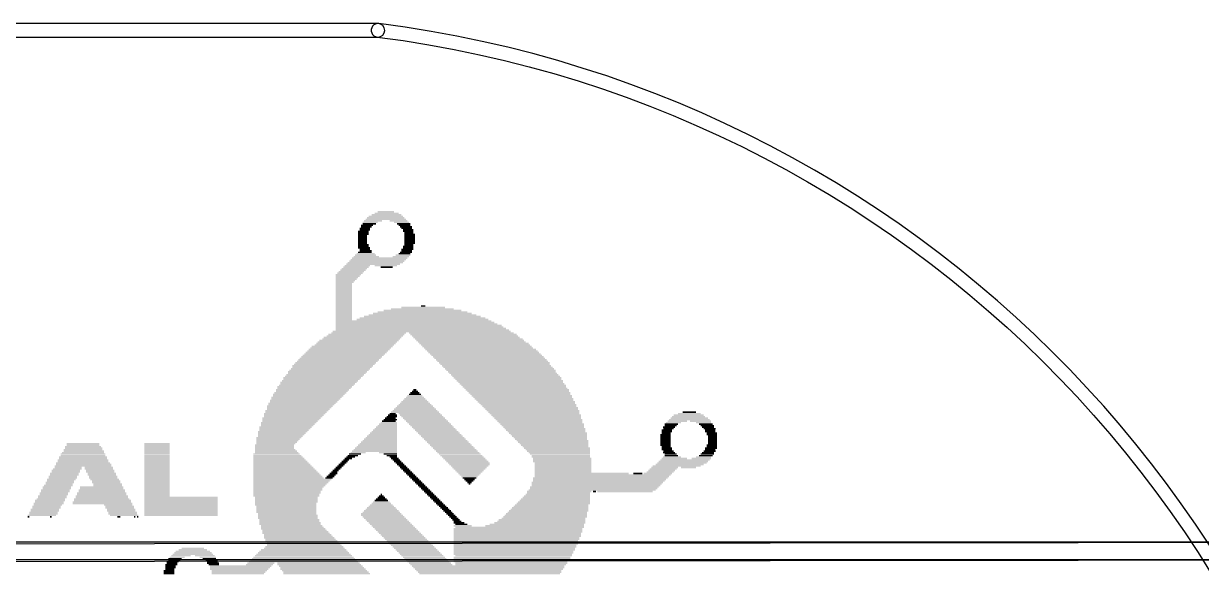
# Model space of a CAD drawing. Extents: x -21 to 88, y -12 to 76.
# Drawn here: x 59.37 to 76.74, y 32.88 to 41 of the extents above; entities that cross this region are included whole.
import ezdxf

# ---------------------------------------------------------------- set-up
doc = ezdxf.new("R2010")
doc.units = 0
for name, color, linetype in [('1', 22, 'CONTINUOUS'), ('16', 175, 'CONTINUOUS'), ('20', 7, 'CONTINUOUS'), ('21', 253, 'CONTINUOUS')]:
    doc.layers.add(name, color=color, linetype=linetype)

# ---------------------------------------------------------------- blocks, each defined once
blk = doc.blocks.new('RECT')
blk.add_solid([(-0.5, -0.5), (0.5, -0.5), (-0.5, 0.5), (0.5, 0.5)])

msp = doc.modelspace()

# ---------------------------------------------------------------- linework, layer by layer
at = {"layer": '1'}
msp.add_lwpolyline([(84, 33.352), (57.625, 33.352, 1), (57.625, 33.098), (84, 33.098, 1)], format="xyb", close=True, dxfattribs=at)
at = {"layer": '16'}
msp.add_lwpolyline([(-6.7999, 32.998), (84.0001, 33.098, 1), (83.9999, 33.352), (-6.8001, 33.252, 1)], format="xyb", close=True, dxfattribs=at)
at = {"layer": '20'}
for points in [[(64.6, 41), (23.9, 41, 1), (23.9, 40.8), (64.6, 40.8, 1)], [(79.4001, 24.7951, 1), (79.5999, 24.8049, 0.364), (64.6126, 40.9992, 1), (64.5874, 40.8008, -0.364)]]:
    msp.add_lwpolyline(points, format="xyb", close=True, dxfattribs=at)

# ---------------------------------------------------------------- block references
at = {"layer": '21'}
for p, xscale, yscale in [((64.726, 38.2008), 0.3528, 0.022), ((64.7149, 38.2228), 0.2425, 0.022), ((64.4834, 38.0685), 0.2205, 0.022), ((64.4724, 38.0464), 0.1984, 0.022), ((64.5275, 38.0905), 0.2646, 0.0221), ((64.7149, 38.1126), 0.5953, 0.022), ((64.7149, 38.1346), 0.5512, 0.022), ((64.7149, 38.1567), 0.5071, 0.022), ((64.726, 38.1787), 0.4409, 0.022), ((64.9023, 38.0905), 0.2646, 0.0221), ((64.9464, 38.0685), 0.2205, 0.022), ((64.9795, 38.0464), 0.1984, 0.022), ((64.3842, 37.9362), 0.1543, 0.022), ((64.3842, 37.9142), 0.1543, 0.022), ((64.3842, 37.8921), 0.1543, 0.022), ((64.3732, 37.8701), 0.1323, 0.0221), ((64.4063, 37.9803), 0.1543, 0.022), ((64.4063, 37.9583), 0.1543, 0.022), ((64.4393, 38.0244), 0.1764, 0.022), ((64.4283, 38.0023), 0.1543, 0.022), ((64.9905, 38.0244), 0.1764, 0.022), ((65.0126, 38.0023), 0.1764, 0.022), ((65.0236, 37.9803), 0.1543, 0.022), ((65.0456, 37.9583), 0.1543, 0.022), ((65.0456, 37.9362), 0.1543, 0.022), ((65.0677, 37.8921), 0.1543, 0.022), ((65.0677, 37.8701), 0.1543, 0.0221), ((65.0567, 37.9142), 0.1323, 0.022), ((64.3952, 37.6937), 0.1764, 0.022), ((64.3732, 37.848), 0.1323, 0.022), ((64.3732, 37.826), 0.1323, 0.022), ((64.3732, 37.8039), 0.1323, 0.022), ((64.3732, 37.7819), 0.1323, 0.022), ((64.3732, 37.7598), 0.1323, 0.022), ((64.3842, 37.7378), 0.1543, 0.022), ((64.3842, 37.7157), 0.1543, 0.022), ((65.0456, 37.7157), 0.1543, 0.022), ((65.0456, 37.6937), 0.1543, 0.022), ((65.0677, 37.848), 0.1543, 0.022), ((65.0677, 37.826), 0.1543, 0.022), ((65.0677, 37.8039), 0.1543, 0.022), ((65.0677, 37.7819), 0.1543, 0.022), ((65.0677, 37.7598), 0.1543, 0.022), ((65.0567, 37.7378), 0.1323, 0.022), ((64.6047, 37.5173), 0.8157, 0.022), ((64.6267, 37.5394), 0.8157, 0.022), ((64.4283, 37.5614), 0.3748, 0.022), ((64.4173, 37.5834), 0.3087, 0.022), ((64.4173, 37.6055), 0.2646, 0.022), ((64.4063, 37.6275), 0.1984, 0.022), ((64.4063, 37.6716), 0.1543, 0.022), ((64.4173, 37.6496), 0.1764, 0.0221), ((64.9354, 37.5614), 0.2425, 0.022), ((64.9685, 37.5834), 0.2205, 0.022), ((64.9905, 37.6055), 0.1764, 0.022), ((65.0126, 37.6275), 0.1764, 0.022), ((65.0346, 37.6716), 0.1764, 0.022), ((65.0236, 37.6496), 0.1543, 0.0221), ((64.2078, 37.3409), 0.3748, 0.022), ((64.2299, 37.363), 0.3748, 0.022), ((64.2519, 37.385), 0.3748, 0.022), ((64.274, 37.4071), 0.3748, 0.022), ((64.296, 37.4291), 0.3748, 0.022), ((64.5275, 37.4512), 0.7937, 0.0221), ((64.5606, 37.4732), 0.8157, 0.022), ((64.5827, 37.4953), 0.8157, 0.022), ((64.7149, 37.4291), 0.3307, 0.022), ((64.726, 37.4071), 0.1764, 0.022), ((64.1527, 37.2748), 0.3528, 0.022), ((64.1086, 37.1866), 0.2646, 0.022), ((64.0976, 37.1646), 0.2425, 0.022), ((64.1638, 37.2968), 0.3748, 0.022), ((64.1417, 37.2527), 0.3307, 0.022), ((64.1307, 37.2307), 0.3087, 0.0221), ((64.1197, 37.2086), 0.2866, 0.022), ((64.1858, 37.3189), 0.3748, 0.022), ((64.0976, 37.1425), 0.2425, 0.022), ((64.0976, 37.1205), 0.2425, 0.022), ((64.0976, 37.0984), 0.2425, 0.022), ((64.0976, 37.0764), 0.2425, 0.022), ((64.0976, 37.0543), 0.2425, 0.022), ((64.0976, 37.0323), 0.2425, 0.0221), ((64.0976, 37.0102), 0.2425, 0.022), ((64.0976, 36.9882), 0.2425, 0.022), ((64.0976, 36.9661), 0.2425, 0.022), ((64.0976, 36.9441), 0.2425, 0.022), ((64.0976, 36.922), 0.2425, 0.022), ((64.0976, 36.9), 0.2425, 0.022), ((64.0976, 36.8779), 0.2425, 0.022), ((64.0976, 36.8559), 0.2425, 0.022), ((64.0976, 36.8338), 0.2425, 0.022), ((64.0976, 36.8118), 0.2425, 0.0221), ((65.2661, 36.8118), 0.6394, 0.0221), ((65.2661, 36.8338), 0.0661, 0.022), ((64.0976, 36.7898), 0.2425, 0.022), ((64.0976, 36.7677), 0.2425, 0.022), ((64.0976, 36.7457), 0.2425, 0.022), ((64.0976, 36.7236), 0.2425, 0.022), ((64.0976, 36.7016), 0.2425, 0.022), ((64.0976, 36.6795), 0.2425, 0.022), ((64.0976, 36.6575), 0.2425, 0.022), ((64.0976, 36.6354), 0.2425, 0.022), ((65.2551, 36.6354), 1.9402, 0.022), ((65.2551, 36.6575), 1.852, 0.022), ((65.2551, 36.6795), 1.7197, 0.022), ((65.2551, 36.7016), 1.5874, 0.022), ((65.2551, 36.7236), 1.4551, 0.022), ((65.2551, 36.7457), 1.3228, 0.022), ((65.2551, 36.7677), 1.1465, 0.022), ((65.2551, 36.7898), 0.926, 0.022), ((65.1228, 36.6134), 2.2929, 0.022), ((65.1669, 36.5693), 2.3811, 0.022), ((65.211, 36.5252), 2.4693, 0.022), ((65.233, 36.5031), 2.5134, 0.022), ((65.2551, 36.4811), 2.5575, 0.022), ((65.1449, 36.5913), 2.337, 0.0221), ((65.2, 36.5472), 2.4472, 0.022), ((64.296, 36.3047), 1.1685, 0.022), ((64.3181, 36.3268), 1.1685, 0.022), ((64.3512, 36.3488), 1.1464, 0.022), ((64.3732, 36.3709), 1.1464, 0.022), ((64.4063, 36.3929), 1.1244, 0.0221), ((64.4283, 36.415), 1.1244, 0.022), ((64.4614, 36.437), 1.1024, 0.022), ((65.2441, 36.459), 2.6236, 0.022), ((65.8283, 36.437), 1.5433, 0.022), ((65.8614, 36.415), 1.5654, 0.022), ((65.8834, 36.3929), 1.5654, 0.0221), ((65.9055, 36.3709), 1.5654, 0.022), ((65.9386, 36.3488), 1.5874, 0.022), ((65.9606, 36.3268), 1.5874, 0.022), ((65.9826, 36.3047), 1.5874, 0.022), ((64.1086, 36.1283), 1.1905, 0.022), ((64.1307, 36.1504), 1.1905, 0.022), ((64.1527, 36.1724), 1.1905, 0.0221), ((64.1748, 36.1945), 1.1905, 0.022), ((64.1968, 36.2165), 1.1905, 0.022), ((64.2189, 36.2386), 1.1905, 0.022), ((64.2519, 36.2606), 1.1685, 0.022), ((64.274, 36.2827), 1.1685, 0.022), ((66.0157, 36.2827), 1.6094, 0.022), ((66.0378, 36.2606), 1.6094, 0.022), ((66.0598, 36.2386), 1.6094, 0.022), ((66.0819, 36.2165), 1.6094, 0.022), ((66.1149, 36.1945), 1.6315, 0.022), ((66.137, 36.1724), 1.6315, 0.0221), ((66.159, 36.1504), 1.6315, 0.022), ((66.1811, 36.1283), 1.6315, 0.022), ((63.9323, 35.952), 1.1905, 0.022), ((63.9543, 35.974), 1.1905, 0.0221), ((63.9764, 35.9961), 1.1905, 0.022), ((63.9984, 36.0181), 1.1905, 0.022), ((64.0204, 36.0401), 1.1905, 0.022), ((64.0425, 36.0622), 1.1905, 0.022), ((64.0645, 36.0842), 1.1905, 0.022), ((64.0866, 36.1063), 1.1905, 0.022), ((66.2031, 36.1063), 1.6315, 0.022), ((66.2252, 36.0842), 1.6315, 0.022), ((66.2472, 36.0622), 1.6315, 0.022), ((66.2693, 36.0401), 1.6315, 0.022), ((66.2913, 36.0181), 1.6315, 0.022), ((66.3134, 35.9961), 1.6315, 0.022), ((66.3244, 35.974), 1.6094, 0.0221), ((66.3464, 35.952), 1.6094, 0.022), ((63.7779, 35.7756), 1.1465, 0.022), ((63.8, 35.7976), 1.1465, 0.022), ((63.822, 35.8197), 1.1465, 0.022), ((63.8441, 35.8417), 1.1465, 0.022), ((63.8551, 35.8638), 1.1685, 0.022), ((63.8771, 35.8858), 1.1685, 0.022), ((63.8992, 35.9079), 1.1685, 0.022), ((63.9212, 35.9299), 1.1685, 0.022), ((66.3685, 35.9299), 1.6094, 0.022), ((66.3905, 35.9079), 1.6094, 0.022), ((66.4126, 35.8858), 1.6094, 0.022), ((66.4236, 35.8638), 1.5874, 0.022), ((66.4456, 35.8417), 1.5874, 0.022), ((66.4677, 35.8197), 1.5874, 0.022), ((66.4897, 35.7976), 1.5874, 0.022), ((66.5118, 35.7756), 1.5874, 0.022), ((63.6346, 35.5992), 1.0803, 0.022), ((63.6677, 35.6433), 1.1024, 0.022), ((63.6567, 35.6213), 1.0803, 0.022), ((63.6897, 35.6653), 1.1024, 0.022), ((63.7228, 35.7094), 1.1244, 0.022), ((63.7118, 35.6874), 1.1024, 0.022), ((63.7449, 35.7315), 1.1244, 0.022), ((63.7669, 35.7535), 1.1244, 0.0221), ((65.1449, 35.5992), 0.0441, 0.022), ((66.5228, 35.7535), 1.5654, 0.0221), ((66.5448, 35.7315), 1.5654, 0.022), ((66.5559, 35.7094), 1.5433, 0.022), ((66.5779, 35.6874), 1.5433, 0.022), ((66.6, 35.6653), 1.5433, 0.022), ((66.611, 35.6433), 1.5213, 0.022), ((66.633, 35.6213), 1.5213, 0.022), ((66.6551, 35.5992), 1.5213, 0.022), ((63.5134, 35.4449), 1.0142, 0.022), ((63.5023, 35.4228), 0.9921, 0.022), ((63.5464, 35.489), 1.0362, 0.022), ((63.5354, 35.4669), 1.0142, 0.022), ((63.5795, 35.5331), 1.0583, 0.0221), ((63.5685, 35.511), 1.0362, 0.022), ((63.6016, 35.5551), 1.0583, 0.022), ((63.6236, 35.5772), 1.0583, 0.022), ((65.1449, 35.4228), 0.3969, 0.022), ((65.1449, 35.4449), 0.3528, 0.022), ((65.1449, 35.4669), 0.3087, 0.022), ((65.1449, 35.489), 0.2646, 0.022), ((65.1449, 35.511), 0.2205, 0.022), ((65.1449, 35.5331), 0.1764, 0.0221), ((65.1449, 35.5551), 0.1323, 0.022), ((65.1449, 35.5772), 0.0882, 0.022), ((66.6661, 35.5772), 1.4992, 0.022), ((66.6882, 35.5551), 1.4992, 0.022), ((66.6992, 35.5331), 1.4772, 0.0221), ((66.7212, 35.511), 1.4772, 0.022), ((66.7323, 35.489), 1.4551, 0.022), ((66.7543, 35.4669), 1.4551, 0.022), ((66.7653, 35.4449), 1.4331, 0.022), ((66.7874, 35.4228), 1.4331, 0.022), ((63.3701, 35.2464), 0.9039, 0.022), ((63.4031, 35.2905), 0.926, 0.022), ((63.3921, 35.2685), 0.9039, 0.022), ((63.4472, 35.3567), 0.9701, 0.022), ((63.4362, 35.3346), 0.948, 0.0221), ((63.4252, 35.3126), 0.926, 0.022), ((63.4693, 35.3787), 0.9701, 0.022), ((63.4803, 35.4008), 0.9921, 0.022), ((64.8141, 35.2464), 0.0882, 0.022), ((65.1449, 35.2685), 0.7055, 0.022), ((65.1449, 35.2905), 0.6614, 0.022), ((65.1449, 35.3126), 0.6173, 0.022), ((65.1449, 35.3346), 0.5732, 0.0221), ((65.1449, 35.3567), 0.5291, 0.022), ((65.211, 35.2464), 0.6173, 0.022), ((65.1449, 35.3787), 0.485, 0.022), ((65.1449, 35.4008), 0.4409, 0.022), ((66.7984, 35.4008), 1.411, 0.022), ((66.8204, 35.3787), 1.411, 0.022), ((66.8315, 35.3567), 1.389, 0.022), ((66.8535, 35.3346), 1.389, 0.0221), ((66.8645, 35.3126), 1.3669, 0.022), ((66.8866, 35.2905), 1.3669, 0.022), ((66.8976, 35.2685), 1.3449, 0.022), ((66.9086, 35.2464), 1.3228, 0.022), ((69.1905, 35.2464), 0.3307, 0.022), ((69.1905, 35.2685), 0.1984, 0.022), ((63.2819, 35.1142), 0.8157, 0.0221), ((63.2708, 35.0921), 0.7937, 0.022), ((63.3149, 35.1583), 0.8378, 0.022), ((63.3039, 35.1362), 0.8157, 0.022), ((63.326, 35.1803), 0.8598, 0.022), ((63.359, 35.2244), 0.8819, 0.022), ((63.348, 35.2024), 0.8598, 0.022), ((64.748, 35.0921), 0.2646, 0.022), ((64.759, 35.1142), 0.2425, 0.0221), ((64.759, 35.1362), 0.1984, 0.022), ((64.7811, 35.1583), 0.1984, 0.022), ((64.7811, 35.1803), 0.1543, 0.022), ((64.8031, 35.2024), 0.1543, 0.022), ((64.8141, 35.2244), 0.1323, 0.022), ((65.233, 35.2244), 0.6173, 0.022), ((65.2551, 35.2024), 0.6173, 0.022), ((65.2771, 35.1803), 0.6173, 0.022), ((65.2992, 35.1583), 0.6173, 0.022), ((65.3212, 35.1362), 0.6173, 0.022), ((65.3433, 35.1142), 0.6173, 0.0221), ((65.3653, 35.0921), 0.6173, 0.022), ((66.9307, 35.2244), 1.3228, 0.022), ((66.9417, 35.2024), 1.3008, 0.022), ((66.9527, 35.1803), 1.2787, 0.022), ((66.9748, 35.1583), 1.2787, 0.022), ((66.9858, 35.1362), 1.2567, 0.022), ((66.9968, 35.1142), 1.2346, 0.0221), ((67.0189, 35.0921), 1.2346, 0.022), ((68.926, 35.0921), 0.1984, 0.022), ((68.959, 35.1142), 0.2205, 0.0221), ((69.0141, 35.1362), 0.2866, 0.022), ((69.1905, 35.1583), 0.5953, 0.022), ((69.1905, 35.1803), 0.5512, 0.022), ((69.1795, 35.2024), 0.485, 0.022), ((69.1795, 35.2244), 0.4409, 0.022), ((69.3559, 35.1362), 0.3087, 0.022), ((69.4, 35.1142), 0.2205, 0.0221), ((69.433, 35.0921), 0.1984, 0.022), ((63.1937, 34.9819), 0.7276, 0.022), ((63.1827, 34.9598), 0.7055, 0.022), ((63.1716, 34.9378), 0.6835, 0.022), ((63.1606, 34.9157), 0.6614, 0.022), ((63.2267, 35.026), 0.7496, 0.022), ((63.2157, 35.0039), 0.7276, 0.022), ((63.2378, 35.048), 0.7717, 0.022), ((63.2598, 35.0701), 0.7717, 0.022), ((64.6598, 34.9157), 0.4409, 0.022), ((64.6708, 34.9378), 0.4189, 0.022), ((64.6819, 34.9598), 0.3969, 0.022), ((64.6929, 34.9819), 0.3748, 0.022), ((64.7039, 35.0039), 0.3528, 0.022), ((64.7149, 35.026), 0.3307, 0.022), ((64.726, 35.048), 0.3087, 0.022), ((64.737, 35.0701), 0.2866, 0.022), ((65.3874, 35.0701), 0.6173, 0.022), ((65.4094, 35.048), 0.6173, 0.022), ((65.4315, 35.026), 0.6173, 0.022), ((65.4535, 35.0039), 0.6173, 0.022), ((65.4756, 34.9819), 0.6173, 0.022), ((65.4976, 34.9598), 0.6173, 0.022), ((65.5197, 34.9378), 0.6173, 0.022), ((65.5417, 34.9157), 0.6173, 0.022), ((67.0299, 35.0701), 1.2126, 0.022), ((67.0409, 35.048), 1.1905, 0.022), ((67.063, 35.026), 1.1905, 0.022), ((67.074, 35.0039), 1.1685, 0.022), ((67.085, 34.9819), 1.1464, 0.022), ((67.1071, 34.9598), 1.1464, 0.022), ((67.1181, 34.9378), 1.1244, 0.022), ((67.1291, 34.9157), 1.1024, 0.022), ((68.8378, 34.9378), 0.1543, 0.022), ((68.8378, 34.9157), 0.1543, 0.022), ((68.8598, 35.0039), 0.1543, 0.022), ((68.8598, 34.9819), 0.1543, 0.022), ((68.8488, 34.9598), 0.1323, 0.022), ((68.8929, 35.048), 0.1764, 0.022), ((68.8819, 35.026), 0.1543, 0.022), ((68.9149, 35.0701), 0.1764, 0.022), ((69.4551, 35.0701), 0.1984, 0.022), ((69.4661, 35.048), 0.1764, 0.022), ((69.4882, 35.026), 0.1764, 0.022), ((69.4992, 35.0039), 0.1543, 0.022), ((69.4992, 34.9819), 0.1543, 0.022), ((69.5212, 34.9598), 0.1543, 0.022), ((69.5212, 34.9378), 0.1543, 0.022), ((69.5322, 34.9157), 0.1323, 0.022), ((60.2504, 34.7614), 0.5291, 0.022), ((60.2614, 34.7394), 0.5512, 0.022), ((60.2504, 34.8055), 0.485, 0.022), ((60.2504, 34.7835), 0.485, 0.022), ((61.3417, 34.8055), 0.3748, 0.022), ((61.3417, 34.7835), 0.3748, 0.022), ((61.3417, 34.7614), 0.3748, 0.022), ((61.3417, 34.7394), 0.3748, 0.022), ((63.0724, 34.7835), 0.5732, 0.022), ((63.0724, 34.7614), 0.5732, 0.022), ((63.0724, 34.7394), 0.5732, 0.022), ((63.1275, 34.8716), 0.6394, 0.022), ((63.1386, 34.8937), 0.6614, 0.0221), ((63.1165, 34.8496), 0.6173, 0.022), ((63.1055, 34.8276), 0.5953, 0.022), ((63.0945, 34.8055), 0.5732, 0.022), ((64.5716, 34.7394), 0.6173, 0.022), ((64.5827, 34.7614), 0.5953, 0.022), ((64.5937, 34.7835), 0.5732, 0.022), ((64.6047, 34.8055), 0.5512, 0.022), ((64.6157, 34.8276), 0.5291, 0.022), ((64.6267, 34.8496), 0.5071, 0.022), ((64.6378, 34.8716), 0.485, 0.022), ((64.6488, 34.8937), 0.463, 0.0221), ((65.5637, 34.8937), 0.6173, 0.0221), ((65.5858, 34.8716), 0.6173, 0.022), ((65.6078, 34.8496), 0.6173, 0.022), ((65.6299, 34.8276), 0.6173, 0.022), ((65.6519, 34.8055), 0.6173, 0.022), ((65.674, 34.7835), 0.6173, 0.022), ((65.696, 34.7614), 0.6173, 0.022), ((65.7181, 34.7394), 0.6173, 0.022), ((67.1401, 34.8937), 1.0803, 0.0221), ((67.1511, 34.8716), 1.0583, 0.022), ((67.1732, 34.8496), 1.0583, 0.022), ((67.1842, 34.8276), 1.0362, 0.022), ((67.1952, 34.8055), 1.0142, 0.022), ((67.2063, 34.7835), 0.9921, 0.022), ((67.2173, 34.7614), 0.9701, 0.022), ((67.2393, 34.7394), 0.9701, 0.022), ((68.8378, 34.8937), 0.1543, 0.0221), ((68.8378, 34.8716), 0.1543, 0.022), ((68.8378, 34.8496), 0.1543, 0.022), ((68.8378, 34.8276), 0.1543, 0.022), ((68.8378, 34.8055), 0.1543, 0.022), ((68.8378, 34.7835), 0.1543, 0.022), ((68.8488, 34.7614), 0.1323, 0.022), ((68.8598, 34.7394), 0.1543, 0.022), ((69.5102, 34.7394), 0.1764, 0.022), ((69.5212, 34.7835), 0.1543, 0.022), ((69.5212, 34.7614), 0.1543, 0.022), ((69.5322, 34.8937), 0.1323, 0.0221), ((69.5322, 34.8716), 0.1323, 0.022), ((69.5322, 34.8496), 0.1323, 0.022), ((69.5322, 34.8276), 0.1323, 0.022), ((69.5322, 34.8055), 0.1323, 0.022), ((60.2504, 34.563), 0.7496, 0.022), ((60.2504, 34.6071), 0.7055, 0.022), ((60.2504, 34.585), 0.7055, 0.022), ((60.2504, 34.6512), 0.6614, 0.022), ((60.2504, 34.6291), 0.6614, 0.022), ((60.2504, 34.6732), 0.6173, 0.022), ((60.2504, 34.7173), 0.5732, 0.022), ((60.2614, 34.6953), 0.5953, 0.0221), ((61.3417, 34.7173), 0.3748, 0.022), ((61.3417, 34.6953), 0.3748, 0.0221), ((61.3417, 34.6732), 0.3748, 0.022), ((61.3417, 34.6512), 0.3748, 0.022), ((61.3417, 34.6291), 0.3748, 0.022), ((61.3417, 34.6071), 0.3748, 0.022), ((61.3417, 34.585), 0.3748, 0.022), ((61.3417, 34.563), 0.3748, 0.022), ((63.1275, 34.6071), 0.7276, 0.022), ((63.1055, 34.6512), 0.6835, 0.022), ((63.1165, 34.6291), 0.7055, 0.022), ((63.1386, 34.585), 0.7496, 0.022), ((63.1496, 34.563), 0.7717, 0.022), ((63.0834, 34.7173), 0.5953, 0.022), ((63.0945, 34.6953), 0.6173, 0.0221), ((63.1055, 34.6732), 0.6394, 0.022), ((64.1307, 34.563), 0.0882, 0.022), ((64.1638, 34.585), 0.1102, 0.022), ((64.1968, 34.6071), 0.1323, 0.022), ((64.2299, 34.6291), 0.1543, 0.022), ((64.263, 34.6512), 0.1764, 0.022), ((64.3071, 34.6732), 0.2205, 0.022), ((64.5496, 34.6953), 0.6614, 0.0221), ((64.5606, 34.7173), 0.6394, 0.022), ((64.748, 34.6732), 0.2646, 0.022), ((64.7811, 34.6512), 0.1984, 0.022), ((64.8031, 34.6291), 0.1543, 0.022), ((64.8252, 34.6071), 0.1102, 0.022), ((64.8472, 34.585), 0.1102, 0.022), ((64.8693, 34.563), 0.1102, 0.022), ((65.7401, 34.7173), 0.6173, 0.022), ((65.7622, 34.6953), 0.6173, 0.0221), ((65.7842, 34.6732), 0.6173, 0.022), ((65.8063, 34.6512), 0.6173, 0.022), ((65.8283, 34.6291), 0.6173, 0.022), ((65.8504, 34.6071), 0.6173, 0.022), ((65.8724, 34.585), 0.6173, 0.022), ((65.8945, 34.563), 0.6173, 0.022), ((67.2504, 34.7173), 0.948, 0.022), ((67.2614, 34.6953), 0.926, 0.0221), ((67.2724, 34.6732), 0.9039, 0.022), ((67.2834, 34.6512), 0.8819, 0.022), ((67.2945, 34.6291), 0.8598, 0.022), ((67.2945, 34.6071), 0.8598, 0.022), ((67.3165, 34.585), 0.8598, 0.022), ((67.3165, 34.563), 0.8598, 0.022), ((69.1244, 34.563), 0.7276, 0.022), ((68.97, 34.585), 0.3748, 0.022), ((68.8598, 34.7173), 0.1543, 0.022), ((68.8819, 34.6953), 0.1543, 0.0221), ((68.8929, 34.6732), 0.1764, 0.022), ((68.937, 34.6071), 0.2646, 0.022), ((68.9149, 34.6512), 0.1764, 0.022), ((68.926, 34.6291), 0.1984, 0.022), ((69.3669, 34.585), 0.2866, 0.022), ((69.4, 34.6071), 0.2205, 0.022), ((69.433, 34.6291), 0.1984, 0.022), ((69.4551, 34.6512), 0.1984, 0.022), ((69.4661, 34.6732), 0.1764, 0.022), ((69.4882, 34.6953), 0.1764, 0.0221), ((69.4992, 34.7173), 0.1543, 0.022), ((59.9968, 34.4087), 0.4189, 0.022), ((59.9968, 34.3866), 0.4189, 0.022), ((60.0189, 34.4307), 0.4189, 0.022), ((60.0299, 34.4527), 0.3969, 0.022), ((60.2504, 34.4748), 0.8378, 0.0221), ((60.2504, 34.5189), 0.7937, 0.022), ((60.2614, 34.4968), 0.8157, 0.022), ((60.2504, 34.5409), 0.7496, 0.022), ((60.4819, 34.4527), 0.4189, 0.022), ((60.4819, 34.4307), 0.4189, 0.022), ((60.5039, 34.4087), 0.4189, 0.022), ((60.5039, 34.3866), 0.4189, 0.022), ((61.3417, 34.5409), 0.3748, 0.022), ((61.3417, 34.5189), 0.3748, 0.022), ((61.3417, 34.4968), 0.3748, 0.022), ((61.3417, 34.4748), 0.3748, 0.0221), ((61.3417, 34.4527), 0.3748, 0.022), ((61.3417, 34.4307), 0.3748, 0.022), ((61.3417, 34.4087), 0.3748, 0.022), ((61.3417, 34.3866), 0.3748, 0.022), ((63.1716, 34.5189), 0.8157, 0.022), ((63.2267, 34.4087), 0.926, 0.022), ((63.1606, 34.5409), 0.7937, 0.022), ((63.1827, 34.4968), 0.8378, 0.022), ((63.1937, 34.4748), 0.8598, 0.0221), ((63.2047, 34.4527), 0.8819, 0.022), ((63.2157, 34.4307), 0.9039, 0.022), ((63.2378, 34.3866), 0.948, 0.022), ((63.9543, 34.3866), 0.0882, 0.022), ((63.9764, 34.4087), 0.0882, 0.022), ((63.9984, 34.4307), 0.0882, 0.022), ((64.0204, 34.4527), 0.0882, 0.022), ((64.0425, 34.4748), 0.0882, 0.0221), ((64.0645, 34.4968), 0.0882, 0.022), ((64.0866, 34.5189), 0.0882, 0.022), ((64.1086, 34.5409), 0.0882, 0.022), ((64.8913, 34.5409), 0.1102, 0.022), ((64.9134, 34.5189), 0.1102, 0.022), ((64.9354, 34.4968), 0.1102, 0.022), ((64.9575, 34.4748), 0.1102, 0.0221), ((64.9795, 34.4527), 0.1102, 0.022), ((65.0015, 34.4307), 0.1102, 0.022), ((65.0236, 34.4087), 0.1102, 0.022), ((65.0456, 34.3866), 0.1102, 0.022), ((65.9165, 34.5409), 0.6173, 0.022), ((65.9386, 34.5189), 0.6173, 0.022), ((65.9496, 34.4968), 0.5953, 0.022), ((65.9496, 34.4748), 0.5512, 0.0221), ((65.9496, 34.4527), 0.5071, 0.022), ((65.9496, 34.4307), 0.463, 0.022), ((65.9496, 34.4087), 0.4189, 0.022), ((65.9496, 34.3866), 0.3748, 0.022), ((67.3165, 34.5409), 0.8598, 0.022), ((67.3275, 34.5189), 0.8378, 0.022), ((67.3275, 34.4968), 0.8378, 0.022), ((67.3275, 34.4748), 0.8378, 0.0221), ((67.3275, 34.4527), 0.8378, 0.022), ((67.3275, 34.4307), 0.8378, 0.022), ((67.3275, 34.4087), 0.8378, 0.022), ((67.3275, 34.3866), 0.8378, 0.022), ((68.7606, 34.3866), 0.3969, 0.022), ((68.7826, 34.4087), 0.3968, 0.022), ((68.8047, 34.4307), 0.3968, 0.022), ((68.8267, 34.4527), 0.3969, 0.022), ((69.0031, 34.4748), 0.7055, 0.0221), ((69.0472, 34.4968), 0.7055, 0.022), ((69.0803, 34.5189), 0.7276, 0.022), ((69.1023, 34.5409), 0.7276, 0.022), ((69.1795, 34.4527), 0.2205, 0.022), ((59.9086, 34.2323), 0.4189, 0.022), ((59.8976, 34.2102), 0.3968, 0.022), ((59.9197, 34.2543), 0.3969, 0.022), ((59.9307, 34.2764), 0.4189, 0.0221), ((59.9527, 34.3205), 0.4189, 0.022), ((59.9527, 34.2984), 0.4189, 0.022), ((59.9748, 34.3646), 0.4189, 0.022), ((59.9748, 34.3425), 0.4189, 0.022), ((60.526, 34.3646), 0.4189, 0.022), ((60.526, 34.3425), 0.4189, 0.022), ((60.548, 34.3205), 0.4189, 0.022), ((60.548, 34.2984), 0.4189, 0.022), ((60.5701, 34.2764), 0.4189, 0.0221), ((60.5921, 34.2543), 0.4189, 0.022), ((60.5921, 34.2323), 0.4189, 0.022), ((60.6142, 34.2102), 0.4189, 0.022), ((61.3417, 34.3646), 0.3748, 0.022), ((61.3417, 34.3425), 0.3748, 0.022), ((61.3417, 34.3205), 0.3748, 0.022), ((61.3417, 34.2984), 0.3748, 0.022), ((61.3417, 34.2764), 0.3748, 0.0221), ((61.3417, 34.2543), 0.3748, 0.022), ((61.3417, 34.2323), 0.3748, 0.022), ((61.3417, 34.2102), 0.3748, 0.022), ((63.2708, 34.3205), 1.0142, 0.022), ((63.3149, 34.2323), 1.1024, 0.022), ((63.2488, 34.3646), 0.9701, 0.022), ((63.2598, 34.3425), 0.9921, 0.022), ((63.2819, 34.2984), 1.0362, 0.022), ((63.337, 34.2764), 1.1464, 0.0221), ((63.326, 34.2543), 1.1244, 0.022), ((63.3039, 34.2102), 1.0803, 0.022), ((63.8771, 34.2984), 0.1102, 0.022), ((63.8992, 34.3205), 0.1102, 0.022), ((63.9212, 34.3425), 0.1102, 0.022), ((63.9433, 34.3646), 0.1102, 0.022), ((65.0677, 34.3646), 0.1102, 0.022), ((65.0897, 34.3425), 0.1102, 0.022), ((65.1118, 34.3205), 0.1102, 0.022), ((65.1338, 34.2984), 0.1102, 0.022), ((65.1559, 34.2764), 0.1102, 0.0221), ((65.1779, 34.2543), 0.1102, 0.022), ((65.2, 34.2323), 0.1102, 0.022), ((65.222, 34.2102), 0.1102, 0.022), ((65.9496, 34.3646), 0.3307, 0.022), ((65.9496, 34.3425), 0.2866, 0.022), ((65.9496, 34.3205), 0.2425, 0.022), ((65.9496, 34.2984), 0.1984, 0.022), ((65.9496, 34.2764), 0.1543, 0.0221), ((65.9496, 34.2543), 0.1102, 0.022), ((65.9496, 34.2323), 0.0661, 0.022), ((65.9496, 34.2102), 0.022, 0.022), ((67.8346, 34.2323), 1.9402, 0.022), ((67.8236, 34.2102), 1.9181, 0.022), ((67.8787, 34.2984), 1.9843, 0.022), ((67.8677, 34.2764), 1.9622, 0.0221), ((67.8567, 34.2543), 1.9402, 0.022), ((67.6031, 34.3646), 1.389, 0.022), ((67.9118, 34.3425), 2.0063, 0.022), ((67.9008, 34.3205), 1.9842, 0.022), ((68.4299, 34.3646), 0.1323, 0.022), ((68.7275, 34.3646), 0.4189, 0.022), ((59.7984, 34.0339), 0.4189, 0.022), ((59.8205, 34.0779), 0.4189, 0.022), ((59.8205, 34.0559), 0.4189, 0.0221), ((59.8425, 34.122), 0.4189, 0.022), ((59.8425, 34.1), 0.4189, 0.022), ((59.8645, 34.1661), 0.4189, 0.022), ((59.8645, 34.1441), 0.4189, 0.022), ((59.8866, 34.1882), 0.4189, 0.022), ((60.526, 34.0339), 0.7717, 0.022), ((60.526, 34.0779), 0.7276, 0.022), ((60.526, 34.0559), 0.7276, 0.0221), ((60.526, 34.122), 0.6835, 0.022), ((60.526, 34.1), 0.6835, 0.022), ((60.526, 34.1661), 0.6394, 0.022), ((60.526, 34.1441), 0.6394, 0.022), ((60.6142, 34.1882), 0.4189, 0.022), ((61.3417, 34.1882), 0.3748, 0.022), ((61.3417, 34.1661), 0.3748, 0.022), ((61.3417, 34.1441), 0.3748, 0.022), ((61.3417, 34.122), 0.3748, 0.022), ((61.3417, 34.1), 0.3748, 0.022), ((61.3417, 34.0779), 0.3748, 0.022), ((61.3417, 34.0559), 0.3748, 0.0221), ((61.3417, 34.0339), 0.3748, 0.022), ((63.2708, 34.1441), 1.0142, 0.022), ((63.2708, 34.122), 1.0142, 0.022), ((63.2929, 34.1882), 1.0583, 0.022), ((63.2819, 34.1661), 1.0362, 0.022), ((63.2598, 34.1), 0.9921, 0.022), ((63.2598, 34.0779), 0.9921, 0.022), ((63.2488, 34.0559), 0.9701, 0.0221), ((63.2488, 34.0339), 0.9701, 0.022), ((64.6488, 34.0339), 0.0661, 0.022), ((64.6488, 34.0559), 0.022, 0.0221), ((65.2441, 34.1882), 0.1102, 0.022), ((65.2661, 34.1661), 0.1102, 0.022), ((65.2882, 34.1441), 0.1102, 0.022), ((65.3102, 34.122), 0.1102, 0.022), ((65.3323, 34.1), 0.1102, 0.022), ((65.3543, 34.0779), 0.1102, 0.022), ((65.3764, 34.0559), 0.1102, 0.0221), ((65.3984, 34.0339), 0.1102, 0.022), ((67.2393, 34.0339), 0.9701, 0.022), ((67.2504, 34.0559), 0.948, 0.0221), ((67.2724, 34.1), 0.948, 0.022), ((67.2614, 34.0779), 0.926, 0.022), ((67.7574, 34.122), 1.874, 0.022), ((67.7905, 34.1661), 1.8961, 0.022), ((67.7795, 34.1441), 1.874, 0.022), ((67.8126, 34.1882), 1.8961, 0.022), ((67.7905, 34.1), 0.0441, 0.022), ((68.2425, 34.1), 0.8157, 0.022), ((59.7102, 33.8795), 0.4189, 0.022), ((59.7102, 33.8575), 0.4189, 0.022), ((59.7433, 33.9236), 0.4409, 0.022), ((59.7323, 33.9016), 0.4189, 0.022), ((59.7653, 33.9677), 0.4409, 0.022), ((59.7543, 33.9457), 0.4189, 0.022), ((59.7764, 33.9898), 0.4189, 0.022), ((59.7984, 34.0118), 0.4189, 0.022), ((60.537, 33.9236), 0.8819, 0.022), ((60.526, 33.9457), 0.8598, 0.022), ((60.526, 33.9898), 0.8157, 0.022), ((60.537, 33.9677), 0.8378, 0.022), ((60.526, 34.0118), 0.7717, 0.022), ((60.7685, 33.9016), 0.4189, 0.022), ((60.7905, 33.8795), 0.4189, 0.022), ((60.7905, 33.8575), 0.4189, 0.022), ((61.6945, 34.0118), 1.0803, 0.022), ((61.6945, 33.9898), 1.0803, 0.022), ((61.6945, 33.9677), 1.0803, 0.022), ((61.6945, 33.9457), 1.0803, 0.022), ((61.6945, 33.9236), 1.0803, 0.022), ((61.6945, 33.9016), 1.0803, 0.022), ((61.6945, 33.8795), 1.0803, 0.022), ((61.6945, 33.8575), 1.0803, 0.022), ((63.2488, 34.0118), 0.926, 0.022), ((63.2488, 33.9898), 0.926, 0.022), ((63.2488, 33.9677), 0.926, 0.022), ((63.2488, 33.9457), 0.926, 0.022), ((63.2378, 33.9236), 0.9039, 0.022), ((63.2378, 33.9016), 0.9039, 0.022), ((63.2488, 33.8795), 0.8819, 0.022), ((63.2488, 33.8575), 0.8819, 0.022), ((64.6488, 33.8575), 0.4189, 0.022), ((64.6488, 33.8795), 0.3748, 0.022), ((64.6488, 33.9016), 0.3307, 0.022), ((64.6488, 33.9236), 0.2866, 0.022), ((64.6488, 33.9457), 0.2425, 0.022), ((64.6488, 33.9677), 0.1984, 0.022), ((64.6488, 33.9898), 0.1543, 0.022), ((64.6488, 34.0118), 0.1102, 0.022), ((65.4204, 34.0118), 0.1102, 0.022), ((65.4425, 33.9898), 0.1102, 0.022), ((65.4645, 33.9677), 0.1102, 0.022), ((65.4866, 33.9457), 0.1102, 0.022), ((65.5086, 33.9236), 0.1102, 0.022), ((65.5307, 33.9016), 0.1102, 0.022), ((65.5527, 33.8795), 0.1102, 0.022), ((65.5748, 33.8575), 0.1102, 0.022), ((67.1401, 33.8575), 1.1244, 0.022), ((67.1511, 33.8795), 1.1024, 0.022), ((67.1622, 33.9016), 1.0803, 0.022), ((67.1842, 33.9236), 1.0803, 0.022), ((67.1952, 33.9457), 1.0583, 0.022), ((67.2063, 33.9677), 1.0362, 0.022), ((67.2173, 33.9898), 1.0142, 0.022), ((67.2283, 34.0118), 0.9921, 0.022), ((59.6441, 33.7472), 0.4189, 0.022), ((59.4457, 33.7252), 0.022, 0.022), ((59.6661, 33.7913), 0.4189, 0.022), ((59.6661, 33.7693), 0.4189, 0.022), ((59.6882, 33.8354), 0.4189, 0.0221), ((59.6882, 33.8134), 0.4189, 0.022), ((59.7764, 33.7252), 0.022, 0.022), ((60.8126, 33.8354), 0.4189, 0.0221), ((60.8126, 33.8134), 0.4189, 0.022), ((60.8346, 33.7913), 0.4189, 0.022), ((60.8346, 33.7693), 0.4189, 0.022), ((60.8567, 33.7472), 0.4189, 0.022), ((60.7795, 33.7252), 0.0441, 0.022), ((61.011, 33.7252), 0.022, 0.022), ((61.0551, 33.7252), 0.022, 0.022), ((61.6945, 33.8354), 1.0803, 0.0221), ((61.6945, 33.8134), 1.0803, 0.022), ((61.6945, 33.7913), 1.0803, 0.022), ((61.6945, 33.7693), 1.0803, 0.022), ((61.6945, 33.7472), 1.0803, 0.022), ((63.2488, 33.8354), 0.8819, 0.0221), ((63.2488, 33.8134), 0.8819, 0.022), ((63.2488, 33.7913), 0.8819, 0.022), ((63.2598, 33.7693), 0.8598, 0.022), ((63.2708, 33.7472), 0.8819, 0.022), ((63.2708, 33.7252), 0.8819, 0.022), ((63.2708, 33.7031), 0.8819, 0.022), ((64.6488, 33.7693), 0.5953, 0.022), ((64.6598, 33.7472), 0.6173, 0.022), ((64.6488, 33.7913), 0.5512, 0.022), ((64.6819, 33.7252), 0.6173, 0.022), ((64.6488, 33.8134), 0.5071, 0.022), ((64.7039, 33.7031), 0.6173, 0.022), ((64.6488, 33.8354), 0.463, 0.0221), ((65.5968, 33.8354), 0.1102, 0.0221), ((65.6189, 33.8134), 0.1102, 0.022), ((65.6409, 33.7913), 0.1102, 0.022), ((65.663, 33.7693), 0.1102, 0.022), ((65.685, 33.7472), 0.1102, 0.022), ((65.7071, 33.7252), 0.1102, 0.022), ((65.7291, 33.7031), 0.1102, 0.022), ((67.0409, 33.7031), 1.2346, 0.022), ((67.063, 33.7252), 1.2346, 0.022), ((67.074, 33.7472), 1.2126, 0.022), ((67.085, 33.7693), 1.1905, 0.022), ((67.096, 33.7913), 1.1685, 0.022), ((67.1181, 33.8134), 1.1685, 0.022), ((67.1291, 33.8354), 1.1464, 0.0221), ((63.2929, 33.6811), 0.8819, 0.022), ((63.2929, 33.6591), 0.8819, 0.022), ((63.3039, 33.637), 0.9039, 0.0221), ((63.3039, 33.615), 0.9039, 0.022), ((63.337, 33.5709), 0.926, 0.022), ((63.348, 33.5488), 0.948, 0.022), ((63.326, 33.5929), 0.9039, 0.022), ((63.3701, 33.5268), 0.948, 0.022), ((64.726, 33.6811), 0.6173, 0.022), ((64.748, 33.6591), 0.6173, 0.022), ((64.77, 33.637), 0.6173, 0.0221), ((64.7921, 33.615), 0.6173, 0.022), ((64.8141, 33.5929), 0.6173, 0.022), ((64.8362, 33.5709), 0.6173, 0.022), ((64.8582, 33.5488), 0.6173, 0.022), ((64.8803, 33.5268), 0.6173, 0.022), ((65.7512, 33.6811), 0.1102, 0.022), ((65.7952, 33.637), 0.1543, 0.0221), ((65.7732, 33.6591), 0.1102, 0.022), ((65.8504, 33.5929), 0.2646, 0.022), ((66.6661, 33.5488), 1.8961, 0.022), ((66.6661, 33.5268), 1.8961, 0.022), ((65.8283, 33.615), 0.1764, 0.022), ((66.6882, 33.5709), 1.8961, 0.022), ((66.9086, 33.5929), 1.4551, 0.022), ((66.9417, 33.615), 1.389, 0.022), ((66.9858, 33.637), 1.3449, 0.0221), ((67.0078, 33.6591), 1.3008, 0.022), ((67.0189, 33.6811), 1.2787, 0.022), ((63.3811, 33.5047), 0.9701, 0.022), ((63.3921, 33.4827), 0.9921, 0.022), ((63.4141, 33.4606), 0.9921, 0.022), ((63.4252, 33.4386), 1.0142, 0.022), ((63.4362, 33.4165), 1.0362, 0.0221), ((63.4582, 33.3945), 1.0362, 0.022), ((63.4693, 33.3724), 1.0583, 0.022), ((63.4913, 33.3504), 1.0583, 0.022), ((64.9023, 33.5047), 0.6173, 0.022), ((64.9244, 33.4827), 0.6173, 0.022), ((64.9464, 33.4606), 0.6173, 0.022), ((64.9685, 33.4386), 0.6173, 0.022), ((64.9905, 33.4165), 0.6173, 0.0221), ((65.0126, 33.3945), 0.6173, 0.022), ((65.0346, 33.3724), 0.6173, 0.022), ((65.0567, 33.3504), 0.6173, 0.022), ((66.633, 33.3724), 1.8299, 0.022), ((66.633, 33.3504), 1.8299, 0.022), ((66.6661, 33.5047), 1.8961, 0.022), ((66.6551, 33.4827), 1.874, 0.022), ((66.6551, 33.4606), 1.874, 0.022), ((66.6551, 33.4386), 1.874, 0.022), ((66.6441, 33.4165), 1.852, 0.0221), ((66.6441, 33.3945), 1.852, 0.022), ((61.8708, 33.174), 0.5953, 0.022), ((61.8708, 33.1961), 0.5512, 0.022), ((61.8708, 33.2181), 0.5071, 0.0221), ((61.8708, 33.2402), 0.4189, 0.022), ((61.8708, 33.2622), 0.3307, 0.022), ((63.5023, 33.174), 1.389, 0.022), ((63.5023, 33.1961), 1.3449, 0.022), ((63.5023, 33.2181), 1.3008, 0.0221), ((63.5023, 33.2402), 1.2567, 0.022), ((63.5134, 33.2622), 1.1905, 0.022), ((63.5134, 33.2842), 1.1464, 0.022), ((63.5023, 33.3283), 1.0803, 0.022), ((63.5134, 33.3063), 1.1024, 0.022), ((65.0787, 33.3283), 0.6173, 0.022), ((65.1008, 33.3063), 0.6173, 0.022), ((65.1228, 33.2842), 0.6173, 0.022), ((65.1449, 33.2622), 0.6173, 0.022), ((65.1669, 33.2402), 0.6173, 0.022), ((65.1889, 33.2181), 0.6173, 0.0221), ((65.211, 33.1961), 0.6173, 0.022), ((65.233, 33.174), 0.6173, 0.022), ((66.633, 33.3283), 1.8299, 0.022), ((66.5889, 33.174), 1.7417, 0.022), ((66.622, 33.3063), 1.8079, 0.022), ((66.622, 33.2842), 1.8079, 0.022), ((66.611, 33.2622), 1.7858, 0.022), ((66.611, 33.2402), 1.7858, 0.022), ((66.6, 33.2181), 1.7638, 0.0221), ((66.6, 33.1961), 1.7638, 0.022), ((61.5401, 32.9976), 0.1543, 0.0221), ((61.5512, 33.0197), 0.1764, 0.022), ((61.5732, 33.0638), 0.1764, 0.022), ((61.5622, 33.0417), 0.1543, 0.022), ((61.6063, 33.1079), 0.1984, 0.022), ((61.5953, 33.0858), 0.1764, 0.022), ((61.6393, 33.1299), 0.2205, 0.022), ((61.6945, 33.152), 0.2866, 0.022), ((62.0472, 33.152), 0.2866, 0.022), ((62.0913, 33.1299), 0.2425, 0.022), ((62.1134, 33.1079), 0.1984, 0.022), ((62.1464, 33.0858), 0.1764, 0.022), ((62.1575, 33.0638), 0.1543, 0.022), ((62.1685, 33.0417), 0.1764, 0.022), ((62.1795, 33.0197), 0.1543, 0.022), ((62.5764, 32.9976), 0.9039, 0.0221), ((62.8519, 33.0197), 0.3968, 0.022), ((62.874, 33.0417), 0.3969, 0.022), ((63.5023, 33.0638), 1.6094, 0.022), ((63.5023, 33.0858), 1.5654, 0.022), ((63.5023, 33.1079), 1.5213, 0.022), ((63.5023, 33.1299), 1.4772, 0.022), ((63.5023, 33.152), 1.4331, 0.022), ((63.7228, 33.0417), 1.2126, 0.022), ((63.7338, 33.0197), 1.2346, 0.022), ((63.7559, 32.9976), 1.2346, 0.0221), ((65.2551, 33.152), 0.6173, 0.022), ((65.2771, 33.1299), 0.6173, 0.022), ((65.2992, 33.1079), 0.6173, 0.022), ((65.3212, 33.0858), 0.6173, 0.022), ((65.3433, 33.0638), 0.6173, 0.022), ((65.3653, 33.0417), 0.6173, 0.022), ((65.3874, 33.0197), 0.6173, 0.022), ((66.2252, 32.9976), 2.2488, 0.0221), ((66.5779, 33.1299), 1.7197, 0.022), ((66.5779, 33.1079), 1.7197, 0.022), ((66.5669, 33.0858), 1.6976, 0.022), ((66.5559, 33.0638), 1.6756, 0.022), ((66.6, 33.152), 1.7197, 0.022), ((66.5669, 33.0417), 1.6535, 0.022), ((66.5559, 33.0197), 1.6315, 0.022), ((61.5181, 32.9315), 0.1543, 0.022), ((61.5181, 32.9094), 0.1543, 0.022), ((61.5181, 32.8874), 0.1543, 0.022), ((61.5401, 32.9756), 0.1543, 0.022), ((61.5291, 32.9535), 0.1323, 0.022), ((62.5653, 32.9756), 0.8819, 0.022), ((62.5543, 32.9535), 0.8598, 0.022), ((62.5543, 32.9315), 0.8157, 0.022), ((62.5433, 32.9094), 0.7937, 0.022), ((62.5323, 32.8874), 0.7717, 0.022), ((63.7779, 32.9756), 1.2346, 0.022), ((63.7889, 32.9535), 1.2567, 0.022), ((63.811, 32.9315), 1.2567, 0.022), ((63.833, 32.9094), 1.2567, 0.022), ((63.8441, 32.8874), 1.2787, 0.022), ((66.2362, 32.9756), 2.2268, 0.022), ((66.2362, 32.9535), 2.1827, 0.022), ((66.2362, 32.9315), 2.1386, 0.022), ((66.2472, 32.9094), 2.1165, 0.022), ((66.2472, 32.8874), 2.0724, 0.022)]:
    msp.add_blockref('RECT', p, dxfattribs=dict(at, xscale=xscale, yscale=yscale))

doc.saveas('drawing.dxf')
